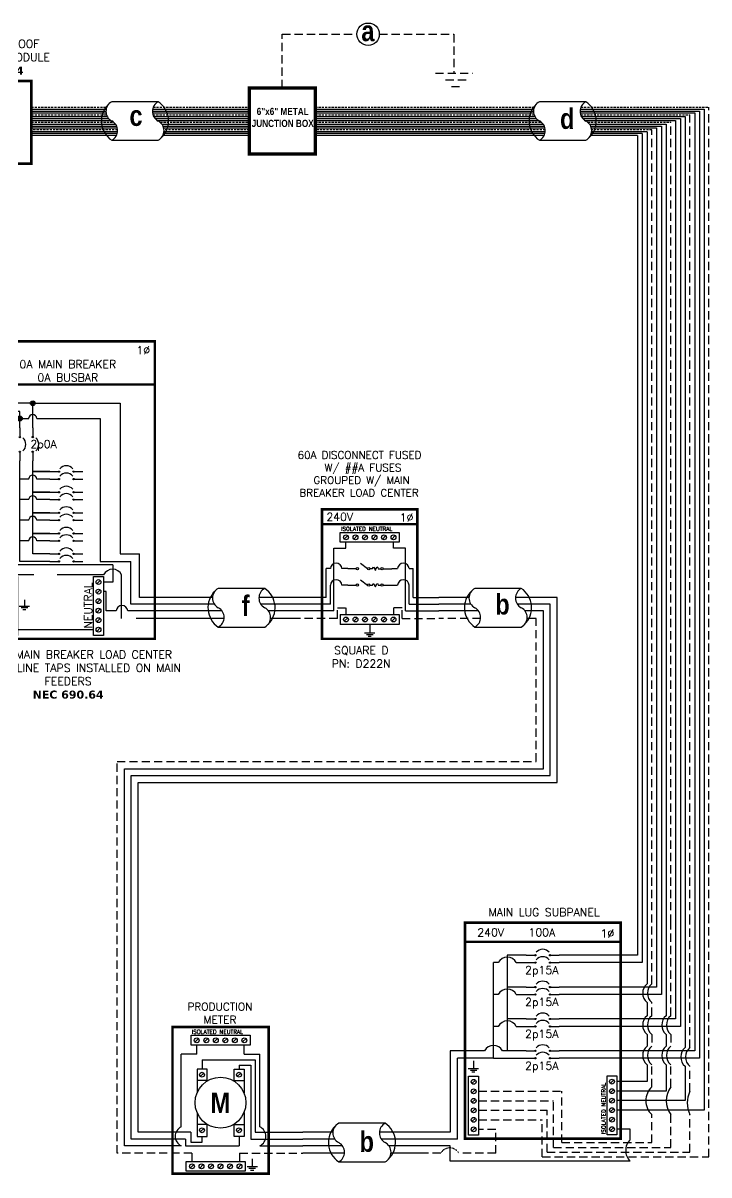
# Model space of a CAD drawing. Header units: feet. Extents: x 13742 to 14339, y 16036 to 16620.
# Drawn here: x 14025 to 14339, y 16094 to 16620 of the extents above; entities that cross this region are included whole.
import ezdxf

# ---------------------------------------------------------------- set-up
doc = ezdxf.new("R2010")
doc.units = ezdxf.units.FT
doc.header["$MEASUREMENT"] = 0
doc.linetypes.add('HIDDEN', pattern=[0.375, 0.25, -0.125])
for name, color, linetype in [('ONE LINE BLOCKS', 7, 'Continuous'), ('TABLES', 7, 'Continuous'), ('TEXT', 7, 'Continuous'), ('Z - TITLEBLOCK TXT', 7, 'Continuous')]:
    doc.layers.add(name, color=color, linetype=linetype)
doc.styles.add('ONE LINE TXT', font='techb___.ttf')
doc.styles.get("Standard").update_dxf_attribs({"font": 'simplex.shx'})

# ---------------------------------------------------------------- blocks, each defined once
blk = doc.blocks.new('M_LINE TAPS')
at = {"layer": 'ONE LINE BLOCKS', "linetype": 'Continuous'}
h = blk.add_hatch(color=254, dxfattribs=at)
h.dxf.hatch_style = 1
edge = h.paths.add_edge_path()
edge.add_arc((-12.115, 17.423), 0.197, 0, 360)
h = blk.add_hatch(color=254, dxfattribs=at)
h.dxf.hatch_style = 1
edge = h.paths.add_edge_path()
edge.add_arc((-13.164, 16.191), 0.197, 0, 360)
h = blk.add_hatch(color=1, dxfattribs=at)
h.dxf.hatch_style = 1
edge = h.paths.add_edge_path()
edge.add_arc((-13.164, 14.685), 0.0515, 0, 360)
h = blk.add_hatch(color=1, dxfattribs=at)
h.dxf.hatch_style = 1
edge = h.paths.add_edge_path()
edge.add_arc((-12.115, 14.685), 0.0515, 0, 360)
h = blk.add_hatch(color=1, dxfattribs=at)
h.dxf.hatch_style = 1
edge = h.paths.add_edge_path()
edge.add_arc((-13.164, 13.502), 0.0515, 0, 360)
h = blk.add_hatch(color=1, dxfattribs=at)
h.dxf.hatch_style = 1
edge = h.paths.add_edge_path()
edge.add_arc((-12.115, 13.502), 0.0515, 0, 360)
h = blk.add_hatch(color=1, dxfattribs=at)
h.dxf.hatch_style = 1
edge = h.paths.add_edge_path()
edge.add_arc((-9.991, 11.887), 0.0515, 0, 360)
h = blk.add_hatch(color=1, dxfattribs=at)
h.dxf.hatch_style = 1
edge = h.paths.add_edge_path()
edge.add_arc((-9.991, 11.288), 0.0515, 0, 360)
h = blk.add_hatch(color=1, dxfattribs=at)
h.dxf.hatch_style = 1
edge = h.paths.add_edge_path()
edge.add_arc((-8.808, 11.887), 0.0515, 0, 360)
h = blk.add_hatch(color=1, dxfattribs=at)
h.dxf.hatch_style = 1
edge = h.paths.add_edge_path()
edge.add_arc((-8.808, 11.288), 0.0515, 0, 360)
h = blk.add_hatch(color=1, dxfattribs=at)
h.dxf.hatch_style = 1
edge = h.paths.add_edge_path()
edge.add_arc((-9.991, 10.221), 0.0515, 0, 360)
h = blk.add_hatch(color=1, dxfattribs=at)
h.dxf.hatch_style = 1
edge = h.paths.add_edge_path()
edge.add_arc((-8.808, 10.221), 0.0515, 0, 360)
h = blk.add_hatch(color=1, dxfattribs=at)
h.dxf.hatch_style = 1
edge = h.paths.add_edge_path()
edge.add_arc((-9.991, 9.622), 0.0515, 0, 360)
h = blk.add_hatch(color=1, dxfattribs=at)
h.dxf.hatch_style = 1
edge = h.paths.add_edge_path()
edge.add_arc((-8.808, 9.622), 0.0515, 0, 360)
h = blk.add_hatch(color=1, dxfattribs=at)
h.dxf.hatch_style = 1
edge = h.paths.add_edge_path()
edge.add_arc((-9.991, 8.555), 0.0515, 0, 360)
h = blk.add_hatch(color=1, dxfattribs=at)
h.dxf.hatch_style = 1
edge = h.paths.add_edge_path()
edge.add_arc((-8.808, 8.555), 0.0515, 0, 360)
h = blk.add_hatch(color=1, dxfattribs=at)
h.dxf.hatch_style = 1
edge = h.paths.add_edge_path()
edge.add_arc((-9.991, 7.957), 0.0515, 0, 360)
h = blk.add_hatch(color=1, dxfattribs=at)
h.dxf.hatch_style = 1
edge = h.paths.add_edge_path()
edge.add_arc((-8.808, 7.957), 0.0515, 0, 360)
h = blk.add_hatch(color=1, dxfattribs=at)
h.dxf.hatch_style = 1
edge = h.paths.add_edge_path()
edge.add_arc((-9.991, 6.889), 0.0515, 0, 360)
h = blk.add_hatch(color=1, dxfattribs=at)
h.dxf.hatch_style = 1
edge = h.paths.add_edge_path()
edge.add_arc((-8.808, 6.889), 0.0515, 0, 360)
h = blk.add_hatch(color=1, dxfattribs=at)
h.dxf.hatch_style = 1
edge = h.paths.add_edge_path()
edge.add_arc((-9.991, 6.291), 0.0515, 0, 360)
h = blk.add_hatch(color=1, dxfattribs=at)
h.dxf.hatch_style = 1
edge = h.paths.add_edge_path()
edge.add_arc((-8.808, 6.291), 0.0515, 0, 360)
h = blk.add_hatch(color=1, dxfattribs=at)
h.dxf.hatch_style = 1
edge = h.paths.add_edge_path()
edge.add_arc((-9.991, 5.224), 0.0515, 0, 360)
h = blk.add_hatch(color=1, dxfattribs=at)
h.dxf.hatch_style = 1
edge = h.paths.add_edge_path()
edge.add_arc((-9.991, 4.625), 0.0515, 0, 360)
h = blk.add_hatch(color=1, dxfattribs=at)
h.dxf.hatch_style = 1
edge = h.paths.add_edge_path()
edge.add_arc((-8.808, 5.224), 0.0515, 0, 360)
h = blk.add_hatch(color=1, dxfattribs=at)
h.dxf.hatch_style = 1
edge = h.paths.add_edge_path()
edge.add_arc((-8.808, 4.625), 0.0515, 0, 360)
at = {"color": 155, "true_color": 0x647190}
blk.add_line((-16.567, 22.428), (-2.231, 22.428), dxfattribs=at)
at = {"color": 7, "linetype": 'Continuous'}
for p, q in [((-3.464, 1.711), (-3.464, 5.224)), ((0, 1.711), (-3.464, 1.711))]:
    blk.add_line(p, q, dxfattribs=at)
at = {"color": 10, "linetype": 'Continuous'}
for p, q in [((-4.177, 1.149), (-4.177, 4.625)), ((-3.462, 4.625), (-3.462, 4.625)), ((0, 1.149), (-4.177, 1.149))]:
    blk.add_line(p, q, dxfattribs=at)
at = {"color": 253, "linetype": 'Continuous'}
for p, q in [((-6.184, 2.177), (-6.39, 2.177)), ((-6.184, 0.611), (-6.184, 2.177)), ((-5.36, 0.611), (-6.184, 0.611)), ((0, 0.611), (-4.425, 0.611))]:
    blk.add_line(p, q, dxfattribs=at)
at = {"color": 7, "linetype": 'Continuous'}
blk.add_circle((-21.169, -2.704), 0.906, dxfattribs=at)
at = {"color": 253, "linetype": 'Continuous'}
blk.add_arc((-4.892, 0.584), 0.468, 3.28193, 176.71807, dxfattribs=at)
at = {"layer": 'ONE LINE BLOCKS', "lineweight": 50}
blk.add_line((-16.567, 18.948), (-2.231, 18.948), dxfattribs=at)
at = {"layer": 'ONE LINE BLOCKS', "lineweight": 50, "const_width": 0.21}
for points in [[(-20.599, 23.898), (-20.599, 26.892), (-17.258, 26.892), (-17.258, 23.898)], [(-16.567, -1.647), (-16.567, 22.428), (-2.231, 22.428), (-2.231, -1.647)]]:
    blk.add_lwpolyline(points, close=True, dxfattribs=at)
at = {"layer": 'TEXT', "color": 92, "linetype": 'HIDDEN', "ltscale": 15}
for p, q in [((-6.39, 3.547), (-15.333, 3.547)), ((-15.333, 3.547), (-15.333, 2.935)), ((-15.333, 2.935), (-14.165, 2.935)), ((-4.917, 0), (-4.917, 3.547)), ((0, 0), (-4.917, 0)), ((-14.165, -0.148), (-21.169, -0.148)), ((-21.169, -0.148), (-21.169, -1.798)), ((-21.169, -3.61), (-21.169, -5.799))]:
    blk.add_line(p, q, dxfattribs=at)
at = {"layer": 'TEXT', "color": 92, "linetype": 'Continuous', "ltscale": 15}
blk.add_line((-7.195, -0.918), (-13.361, -0.918), dxfattribs=at)
at = {"layer": 'TEXT', "color": 92, "linetype": 'Continuous', "flags": 128}
for points in [[(-13.205, 1.009), (-12.375, 1.009)], [(-12.79, 1.513), (-12.79, 1.009)], [(-12.519, 0.855), (-13.061, 0.855)], [(-12.663, 0.701), (-12.917, 0.701)]]:
    blk.add_lwpolyline(points, dxfattribs=at)
at = {"layer": 'TEXT', "color": 92, "linetype": 'Continuous', "ltscale": 4, "flags": 128}
for points in [[(-22.671, -5.799), (-19.666, -5.799)], [(-20.187, -6.356), (-22.151, -6.356)], [(-20.708, -6.913), (-21.63, -6.913)]]:
    blk.add_lwpolyline(points, dxfattribs=at)
at = {"layer": 'TEXT', "linetype": 'Continuous'}
blk.add_circle((-18.928, 25.395), 1.267, dxfattribs=at)
at = {"layer": 'TEXT', "color": 92, "linetype": 'Continuous', "ltscale": 0.3}
blk.add_arc((-5.647, 3.164), 0.824, 27.66392, 152.33608, dxfattribs=at)
at = {"layer": 'Z - TITLEBLOCK TXT', "color": 253, "linetype": 'Continuous'}
for p, q in [((-20.077, 15.98), (-20.077, 23.898)), ((-14.134, 15.98), (-20.077, 15.98)), ((-14.134, 4.344), (-14.134, 15.98)), ((-5.63, 4.344), (-14.134, 4.344)), ((-5.63, 4.344), (-5.63, 2.948)), ((-5.63, 2.948), (-6.39, 2.948))]:
    blk.add_line(p, q, dxfattribs=at)
at = {"layer": 'Z - TITLEBLOCK TXT', "color": 10, "linetype": 'Continuous'}
for p, q in [((-18.928, 16.744), (-18.928, 23.898)), ((-13.164, 16.744), (-18.928, 16.744)), ((-13.164, 15.429), (-13.164, 16.744)), ((-12.967, 16.191), (-12.446, 16.191)), ((-11.783, 16.191), (-6.656, 16.191)), ((-6.656, 16.191), (-6.656, 4.625)), ((-13.164, 4.625), (-13.164, 12.759)), ((-12.446, 11.288), (-13.164, 11.288)), ((-10.734, 11.288), (-11.783, 11.288)), ((-12.446, 9.622), (-13.164, 9.622)), ((-10.734, 9.622), (-11.783, 9.622)), ((-12.446, 7.957), (-13.164, 7.957)), ((-10.734, 7.957), (-11.783, 7.957)), ((-12.446, 6.291), (-13.164, 6.291)), ((-10.734, 6.291), (-11.783, 6.291)), ((-10.734, 4.625), (-13.164, 4.625)), ((-6.656, 4.625), (-4.177, 4.625))]:
    blk.add_line(p, q, dxfattribs=at)
at = {"layer": 'Z - TITLEBLOCK TXT', "color": 7, "linetype": 'Continuous'}
for p, q in [((-17.778, 17.423), (-17.778, 23.898)), ((-12.115, 17.423), (-17.778, 17.423)), ((-12.115, 15.429), (-12.115, 17.423)), ((-11.918, 17.423), (-5.044, 17.423)), ((-5.044, 17.423), (-5.044, 5.224)), ((-12.115, 10.221), (-12.115, 12.759)), ((-12.115, 11.887), (-10.734, 11.887)), ((-10.734, 11.887), (-12.115, 11.887)), ((-12.115, 8.555), (-12.115, 10.221)), ((-12.115, 10.221), (-10.734, 10.221)), ((-10.734, 10.221), (-12.115, 10.221)), ((-12.115, 6.889), (-12.115, 8.555)), ((-12.115, 8.555), (-10.734, 8.555)), ((-10.734, 8.555), (-12.115, 8.555)), ((-12.115, 5.224), (-12.115, 6.889)), ((-12.115, 6.889), (-10.734, 6.889)), ((-10.734, 6.889), (-12.115, 6.889)), ((-10.734, 5.224), (-12.115, 5.224)), ((-5.044, 5.224), (-3.464, 5.224))]:
    blk.add_line(p, q, dxfattribs=at)
at = {"layer": 'Z - TITLEBLOCK TXT', "color": 1, "linetype": 'Continuous'}
for p, q in [((-14.165, -1.378), (-14.165, 3.395)), ((-14.165, 3.395), (-13.361, 3.395)), ((-13.361, 3.395), (-13.361, -1.378)), ((-7.195, -1.366), (-7.195, 3.408)), ((-7.195, 3.408), (-6.39, 3.408)), ((-6.39, 3.408), (-6.39, -1.366)), ((-13.361, -1.378), (-14.165, -1.378)), ((-6.39, -1.366), (-7.195, -1.366))]:
    blk.add_line(p, q, dxfattribs=at)
at = {"layer": 'Z - TITLEBLOCK TXT', "color": 4, "linetype": 'Continuous'}
for p, q in [((-13.624, 3.075), (-13.902, 2.796)), ((-6.653, 3.087), (-6.932, 2.809)), ((-13.624, 2.304), (-13.902, 2.025)), ((-6.653, 2.317), (-6.932, 2.038)), ((-13.624, 1.533), (-13.902, 1.255)), ((-6.653, 1.546), (-6.932, 1.267)), ((-13.624, 0.762), (-13.902, 0.484)), ((-6.653, 0.775), (-6.932, 0.497)), ((-6.653, 0.004), (-6.932, -0.274)), ((-13.624, -0.008), (-13.902, -0.287)), ((-13.624, -0.779), (-13.902, -1.058)), ((-6.653, -0.766), (-6.932, -1.045))]:
    blk.add_line(p, q, dxfattribs=at)
at = {"layer": 'Z - TITLEBLOCK TXT', "color": 1, "linetype": 'Continuous', "flags": 128}
for points in [[(-13.164, 15.429), (-13.164, 14.685)], [(-13.164, 15.429), (-13.164, 14.685)], [(-12.115, 15.429), (-12.115, 14.685)], [(-12.115, 15.429), (-12.115, 14.685)], [(-13.164, 13.502), (-13.164, 12.759)], [(-12.115, 13.502), (-12.115, 12.759)], [(-10.734, 11.887), (-9.991, 11.887)], [(-10.734, 11.887), (-9.991, 11.887)], [(-10.734, 11.288), (-9.991, 11.288)], [(-10.734, 11.288), (-9.991, 11.288)], [(-8.808, 11.887), (-8.064, 11.887)], [(-8.808, 11.288), (-8.064, 11.288)], [(-10.734, 10.221), (-9.991, 10.221)], [(-10.734, 10.221), (-9.991, 10.221)], [(-10.734, 9.622), (-9.991, 9.622)], [(-10.734, 9.622), (-9.991, 9.622)], [(-8.808, 10.221), (-8.064, 10.221)], [(-8.808, 9.622), (-8.064, 9.622)], [(-10.734, 8.555), (-9.991, 8.555)], [(-10.734, 8.555), (-9.991, 8.555)], [(-8.808, 8.555), (-8.064, 8.555)], [(-10.734, 7.957), (-9.991, 7.957)], [(-10.734, 7.957), (-9.991, 7.957)], [(-8.808, 7.957), (-8.064, 7.957)], [(-10.734, 6.889), (-9.991, 6.889)], [(-10.734, 6.889), (-9.991, 6.889)], [(-8.808, 6.889), (-8.064, 6.889)], [(-10.734, 6.291), (-9.991, 6.291)], [(-10.734, 6.291), (-9.991, 6.291)], [(-8.808, 6.291), (-8.064, 6.291)], [(-10.734, 5.224), (-9.991, 5.224)], [(-10.734, 5.224), (-9.991, 5.224)], [(-8.808, 5.224), (-8.064, 5.224)], [(-10.734, 4.625), (-9.991, 4.625)], [(-10.734, 4.625), (-9.991, 4.625)], [(-8.808, 4.625), (-8.064, 4.625)]]:
    blk.add_lwpolyline(points, dxfattribs=at)
at = {"layer": 'Z - TITLEBLOCK TXT', "color": 7, "linetype": 'Continuous'}
for centre in [(-12.115, 17.423), (-12.115, 17.423), (-13.164, 16.191)]:
    blk.add_circle(centre, 0.197, dxfattribs=at)
at = {"layer": 'Z - TITLEBLOCK TXT', "color": 1, "linetype": 'Continuous'}
for centre in [(-13.164, 14.685), (-12.115, 14.685), (-13.164, 13.502), (-12.115, 13.502), (-9.991, 11.887), (-9.991, 11.288), (-8.808, 11.887), (-8.808, 11.288), (-9.991, 10.221), (-8.808, 10.221), (-9.991, 9.622), (-8.808, 9.622), (-9.991, 8.555), (-8.808, 8.555), (-9.991, 7.957), (-8.808, 7.957), (-9.991, 6.889), (-8.808, 6.889), (-9.991, 6.291), (-8.808, 6.291), (-9.991, 5.224), (-9.991, 4.625), (-8.808, 5.224), (-8.808, 4.625)]:
    blk.add_circle(centre, 0.0515, dxfattribs=at)
at = {"layer": 'Z - TITLEBLOCK TXT', "color": 4, "linetype": 'Continuous'}
for centre in [(-13.763, 2.935), (-6.792, 2.948), (-13.763, 2.165), (-6.792, 2.177), (-13.763, 1.394), (-6.792, 1.407), (-13.763, 0.623), (-13.763, -0.148), (-6.792, 0.636), (-6.792, -0.135), (-13.763, -0.918), (-6.792, -0.906)]:
    blk.add_circle(centre, 0.197, dxfattribs=at)
at = {"layer": 'Z - TITLEBLOCK TXT', "color": 10, "linetype": 'Continuous'}
for centre in [(-12.115, 16.172), (-12.115, 11.269), (-12.115, 9.603), (-12.115, 7.938), (-12.115, 6.272)]:
    blk.add_arc(centre, 0.332, 3.2937, 176.7063, dxfattribs=at)
at = {"layer": 'Z - TITLEBLOCK TXT', "color": 1, "linetype": 'Continuous'}
for centre, start, end in [((-13.375, 14.094), 310.3392, 49.6608), ((-12.326, 14.094), 310.3392, 49.6608), ((-9.399, 11.675), 40.3392, 139.6608), ((-9.399, 11.077), 40.3392, 139.6608), ((-9.399, 10.01), 40.3392, 139.6608), ((-9.399, 9.411), 40.3392, 139.6608), ((-9.399, 8.344), 40.3392, 139.6608), ((-9.399, 7.745), 40.3392, 139.6608), ((-9.399, 6.678), 40.3392, 139.6608), ((-9.399, 6.079), 40.3392, 139.6608), ((-9.399, 5.012), 40.3392, 139.6608), ((-9.399, 4.413), 40.3392, 139.6608)]:
    blk.add_arc(centre, 0.697, start, end, dxfattribs=at)
at = {"layer": 'TABLES', "color": 1, "linetype": 'Continuous'}
blk.add_text('NEUTRAL', height=0.648, rotation=90, dxfattribs=at).set_placement((-7.311, -0.826))
at = {"layer": 'TEXT', "color": 1, "attachment_point": 5}
for s, width, gutter_width, heights, insert, char_height in [('EXISTING\\P120/240V UTILITY METER', 0.05231, 7.17, [0], (-23.305, 25.455), 0.62775), ('240V', 0.14806, 0.75, [0], (-15.056, 21.71), 0.648), ('1∅', 0.14806, 0.75, [0], (-3.173, 21.71), 0.648), ('0A MAIN BREAKER\\P0A BUSBAR', 11.19903, 0.75, [0], (-9.274, 20.045), 0.648), ('2p0A', 0.14806, 0.75, [0], (-11.242, 14.016), 0.648), ('EXISTING MAIN BREAKER LOAD CENTER INSULATED LINE TAPS INSTALLED ON MAIN FEEDERS\\P{\\fVerdana|b1|i0|c0|p34;NEC 690.64}', 18.4888, 7.17, [5.996], (-9.253, -4.546), 0.648)]:
    blk.add_mtext_dynamic_manual_height_columns(s, width=width, gutter_width=gutter_width, heights=heights, dxfattribs=dict(at, insert=insert, char_height=char_height))
at = {"layer": 'Z - TITLEBLOCK TXT', "color": 253, "linetype": 'Continuous', "style": 'ONE LINE TXT'}
blk.add_text('M', height=1.662, dxfattribs=at).set_placement((-19.736, 24.559))
at = {"layer": 'Z - TITLEBLOCK TXT', "color": 1, "linetype": 'Continuous', "insert": (-21.734, -1.631), "char_height": 1.66239, "attachment_point": 1, "style": 'ONE LINE TXT'}
blk.add_mtext_dynamic_manual_height_columns('{\\W1;\\C256;a}', width=0.13853, gutter_width=2.132, heights=[0], dxfattribs=at)
blk = doc.blocks.new('*U12')
at = {"color": 155, "true_color": 0x647190}
blk.add_blockref('M_LINE TAPS', (0, 0), dxfattribs=at)
blk = doc.blocks.new('M_MAIN DISCONNECT')
at = {"color": 253, "linetype": 'Continuous'}
for p, q in [((10.94, -17.67), (10.94, -15.06)), ((32.69, -17.67), (32.69, -15.06)), ((5.45, -46.43), (5.45, -17.67)), ((5.45, -17.67), (10.94, -17.67)), ((38.18, -17.67), (32.69, -17.67)), ((38.18, -46.43), (38.18, -17.67)), ((5.45, -46.43), (-9.78, -46.43)), ((38.18, -46.43), (53.41, -46.43))]:
    blk.add_line(p, q, dxfattribs=at)
at = {"color": 7, "linetype": 'Continuous'}
for p, q in [((1.95, -40.22), (1.95, -27.1)), ((3.81, -27.1), (1.95, -27.1)), ((11.72, -27.1), (9.09, -27.1)), ((31.91, -27.1), (34.54, -27.1)), ((39.82, -27.1), (41.69, -27.1)), ((41.69, -40.22), (41.69, -27.1)), ((1.95, -40.22), (-9.78, -40.22)), ((41.69, -40.22), (53.41, -40.22))]:
    blk.add_line(p, q, dxfattribs=at)
at = {"color": 1, "linetype": 'Continuous'}
for p, q in [((21.88, -27.1), (23.12, -27.1)), ((25.67, -27.11), (26.91, -27.11)), ((21.88, -34.64), (23.12, -34.64)), ((25.67, -34.64), (26.91, -34.64))]:
    blk.add_line(p, q, dxfattribs=at)
at = {"color": 10, "linetype": 'Continuous'}
for p, q in [((3.81, -43.39), (3.81, -34.64)), ((11.72, -34.64), (9.09, -34.64)), ((31.91, -34.64), (34.54, -34.64)), ((39.82, -43.39), (39.82, -34.64)), ((3.81, -43.39), (-9.78, -43.39)), ((39.82, -43.39), (53.41, -43.39))]:
    blk.add_line(p, q, dxfattribs=at)
at = {"color": 7, "linetype": 'Continuous'}
for centre in [(6.45, -27.26), (37.18, -27.26)]:
    blk.add_arc(centre, 2.64, 3.2819, 176.7181, dxfattribs=at)
at = {"color": 10, "linetype": 'Continuous'}
for centre in [(6.45, -34.79), (37.18, -34.79)]:
    blk.add_arc(centre, 2.64, 3.2819, 176.7181, dxfattribs=at)
at = {"color": 1, "linetype": 'Continuous'}
for points in [[(23.12, -27.1), (23.5, -26.34), (24.4, -27.87), (25.22, -26.34), (25.67, -27.11)], [(23.12, -34.64), (23.5, -33.88), (24.4, -35.4), (25.22, -33.88), (25.67, -34.64)]]:
    blk.add_spline(points, degree=3, dxfattribs=at)
at = {"layer": 'ONE LINE BLOCKS', "lineweight": 50}
blk.add_line((0, -6.77), (43.61, -6.77), dxfattribs=at)
at = {"layer": 'ONE LINE BLOCKS', "lineweight": 50, "const_width": 1.19}
blk.add_lwpolyline([(0, -59.17), (0, 0), (43.61, 0), (43.61, -59.17)], close=True, dxfattribs=at)
at = {"layer": 'TEXT', "color": 92, "linetype": 'HIDDEN', "ltscale": 15}
for p, q in [((7.03, -49.88), (7.03, -44.94)), ((7.03, -44.94), (10.94, -44.94)), ((10.94, -44.94), (10.94, -48.08)), ((36.6, -44.94), (32.69, -44.94)), ((32.69, -44.94), (32.69, -48.08)), ((36.6, -49.88), (36.6, -44.94)), ((7.03, -49.88), (-9.78, -49.88)), ((36.6, -49.88), (53.41, -49.88))]:
    blk.add_line(p, q, dxfattribs=at)
at = {"layer": 'TEXT', "color": 92, "linetype": 'Continuous', "flags": 128}
for points in [[(19.48, -56.44), (24.16, -56.44)], [(23.35, -57.31), (20.29, -57.31)], [(21.82, -52.94), (21.82, -56.44)], [(22.53, -58.18), (21.1, -58.18)]]:
    blk.add_lwpolyline(points, dxfattribs=at)
at = {"layer": 'Z - TITLEBLOCK TXT', "color": 1, "linetype": 'Continuous'}
for p, q in [((8.34, -15.06), (8.34, -10.52)), ((8.34, -10.52), (35.29, -10.52)), ((35.29, -10.52), (35.29, -15.06)), ((35.29, -15.06), (8.34, -15.06)), ((17.54, -24.65), (20.8, -27.1)), ((11.72, -27.1), (15.64, -27.1)), ((27.99, -27.11), (31.91, -27.11)), ((11.72, -34.64), (15.64, -34.64)), ((17.54, -32.19), (20.8, -34.63)), ((27.99, -34.64), (31.91, -34.64)), ((8.34, -48.08), (35.29, -48.08)), ((8.34, -48.08), (8.34, -52.62)), ((35.29, -52.62), (8.34, -52.62)), ((35.29, -48.08), (35.29, -52.62))]:
    blk.add_line(p, q, dxfattribs=at)
at = {"layer": 'Z - TITLEBLOCK TXT', "color": 4, "linetype": 'Continuous'}
for p, q in [((11.73, -12), (10.15, -13.58)), ((16.08, -12), (14.5, -13.58)), ((20.43, -12), (18.86, -13.58)), ((24.78, -12), (23.21, -13.58)), ((29.13, -12), (27.56, -13.58)), ((33.48, -12), (31.91, -13.58)), ((11.73, -49.56), (10.15, -51.13)), ((16.08, -49.56), (14.5, -51.13)), ((20.43, -49.56), (18.86, -51.13)), ((24.78, -49.56), (23.21, -51.13)), ((29.13, -49.56), (27.56, -51.13)), ((33.48, -49.56), (31.91, -51.13))]:
    blk.add_line(p, q, dxfattribs=at)
for centre in [(10.94, -12.79), (15.29, -12.79), (19.64, -12.79), (23.99, -12.79), (28.34, -12.79), (32.69, -12.79), (10.94, -50.35), (15.29, -50.35), (19.64, -50.35), (23.99, -50.35), (28.34, -50.35), (32.69, -50.35)]:
    blk.add_circle(centre, 1.11, dxfattribs=at)
at = {"layer": 'Z - TITLEBLOCK TXT', "color": 1, "linetype": 'Continuous'}
for centre in [(16.18, -27.1), (21.34, -27.1), (27.45, -27.11), (16.18, -34.64), (21.34, -34.64), (27.45, -34.64)]:
    blk.add_circle(centre, 0.541, dxfattribs=at)
at = {"layer": 'TABLES', "color": 4, "linetype": 'Continuous'}
blk.add_text('ISOLATED NEUTRAL', height=1.8743, dxfattribs=at).set_placement((8.7, -9.86))
at = {"layer": 'TEXT', "color": 1}
for s, width, gutter_width, heights, insert, char_height, attachment_point in [('\\A1;\\pi4.1167;60A DISCONNECT FUSED \\P\\pi16.454;W/ ##A FUSES\\P\\pi11.355;GROUPED W/ MAIN \\P\\pi4.9392;BREAKER LOAD CENTER', 71.8931, 92.23, [24.13], (-15.26, 26.55), 3.4544, 1), ('240V', 0.1481, 0.75, [0], (8.07, -3.44), 3.658, 5), ('1∅', 0.1481, 0.75, [0], (38.63, -3.74), 3.658, 5), ('\\A1;\\pi3.6942,t21.982;SQUARE D\\P\\pi2.5621,t20.85;PN: D222N', 35.0816, 28.88, [13.54], (1.84, -62.59), 3.6576, 1)]:
    blk.add_mtext_dynamic_manual_height_columns(s, width=width, gutter_width=gutter_width, heights=heights, dxfattribs=dict(at, insert=insert, char_height=char_height, attachment_point=attachment_point))
blk = doc.blocks.new('*U13')
blk.add_blockref('M_MAIN DISCONNECT', (0, 0))
blk = doc.blocks.new('*U6')
at = {"color": 7, "linetype": 'Continuous'}
for p, q in [((6.669, 2.433), (2.905, 2.433)), ((2.435, 1.711), (0, 1.711)), ((9.575, 1.711), (6.199, 1.711)), ((2.905, -0.69), (6.669, -0.69))]:
    blk.add_line(p, q, dxfattribs=at)
at = {"color": 10, "linetype": 'Continuous'}
for p, q in [((2.591, 1.149), (0, 1.149)), ((9.575, 1.149), (6.355, 1.149))]:
    blk.add_line(p, q, dxfattribs=at)
at = {"color": 253, "linetype": 'Continuous'}
for p, q in [((3.208, 0.611), (0, 0.611)), ((9.575, 0.611), (6.972, 0.611))]:
    blk.add_line(p, q, dxfattribs=at)
at = {"color": 7, "linetype": 'Continuous'}
for centre, start, end in [((3.942, 0.872), 133.97324, 236.42648), ((5.633, 0.872), 313.97324, 56.42648)]:
    blk.add_arc(centre, 1.874, start, end, dxfattribs=at)
at = {"layer": 'TEXT', "color": 92, "linetype": 'HIDDEN', "ltscale": 15}
for p, q in [((3.373, 0), (0, 0)), ((9.575, 0), (7.137, 0))]:
    blk.add_line(p, q, dxfattribs=at)
at = {"layer": 'Z - TITLEBLOCK TXT', "linetype": 'Continuous'}
for centre, start, end in [((3.315, 1.653), 117.66392, 242.33608), ((7.078, 1.653), 117.66392, 242.33608), ((2.496, 0.091), 297.66392, 62.33608), ((6.26, 0.091), 297.66392, 62.33608)]:
    blk.add_arc(centre, 0.882, start, end, dxfattribs=at)
blk = doc.blocks.new('*U14')
at = {"layer": 'ONE LINE BLOCKS', "linetype": 'Continuous'}
h = blk.add_hatch(color=1, dxfattribs=at)
h.dxf.hatch_style = 1
edge = h.paths.add_edge_path()
edge.add_arc((32.25, -14.9), 0.291, 0, 360)
h = blk.add_hatch(color=1, dxfattribs=at)
h.dxf.hatch_style = 1
edge = h.paths.add_edge_path()
edge.add_arc((38.92, -14.9), 0.291, 0, 360)
h = blk.add_hatch(color=1, dxfattribs=at)
h.dxf.hatch_style = 1
edge = h.paths.add_edge_path()
edge.add_arc((32.25, -18.28), 0.291, 0, 360)
h = blk.add_hatch(color=1, dxfattribs=at)
h.dxf.hatch_style = 1
edge = h.paths.add_edge_path()
edge.add_arc((38.92, -18.28), 0.291, 0, 360)
h = blk.add_hatch(color=1, dxfattribs=at)
h.dxf.hatch_style = 1
edge = h.paths.add_edge_path()
edge.add_arc((32.25, -29.46), 0.291, 0, 360)
h = blk.add_hatch(color=1, dxfattribs=at)
h.dxf.hatch_style = 1
edge = h.paths.add_edge_path()
edge.add_arc((38.92, -29.46), 0.291, 0, 360)
h = blk.add_hatch(color=1, dxfattribs=at)
h.dxf.hatch_style = 1
edge = h.paths.add_edge_path()
edge.add_arc((32.25, -32.84), 0.291, 0, 360)
h = blk.add_hatch(color=1, dxfattribs=at)
h.dxf.hatch_style = 1
edge = h.paths.add_edge_path()
edge.add_arc((38.92, -32.84), 0.291, 0, 360)
h = blk.add_hatch(color=1, dxfattribs=at)
h.dxf.hatch_style = 1
edge = h.paths.add_edge_path()
edge.add_arc((32.25, -44.02), 0.291, 0, 360)
h = blk.add_hatch(color=1, dxfattribs=at)
h.dxf.hatch_style = 1
edge = h.paths.add_edge_path()
edge.add_arc((32.25, -47.4), 0.291, 0, 360)
h = blk.add_hatch(color=1, dxfattribs=at)
h.dxf.hatch_style = 1
edge = h.paths.add_edge_path()
edge.add_arc((38.92, -44.02), 0.291, 0, 360)
h = blk.add_hatch(color=1, dxfattribs=at)
h.dxf.hatch_style = 1
edge = h.paths.add_edge_path()
edge.add_arc((38.92, -47.4), 0.291, 0, 360)
h = blk.add_hatch(color=1, dxfattribs=at)
h.dxf.hatch_style = 1
edge = h.paths.add_edge_path()
edge.add_arc((32.25, -58.58), 0.291, 0, 360)
h = blk.add_hatch(color=1, dxfattribs=at)
h.dxf.hatch_style = 1
edge = h.paths.add_edge_path()
edge.add_arc((32.25, -61.96), 0.291, 0, 360)
h = blk.add_hatch(color=1, dxfattribs=at)
h.dxf.hatch_style = 1
edge = h.paths.add_edge_path()
edge.add_arc((38.92, -58.58), 0.291, 0, 360)
h = blk.add_hatch(color=1, dxfattribs=at)
h.dxf.hatch_style = 1
edge = h.paths.add_edge_path()
edge.add_arc((38.92, -61.96), 0.291, 0, 360)
at = {"color": 7, "linetype": 'Continuous'}
for p, q in [((78.93, 0), (78.93, -14.9)), ((87.63, 0), (87.63, -29.46)), ((96.33, 0), (96.33, -44.02)), ((105.03, 0), (105.03, -58.58)), ((28.05, -14.9), (19.39, -14.9)), ((19.39, -14.9), (19.39, -29.46)), ((78.93, -14.9), (43.12, -14.9)), ((28.05, -29.46), (19.39, -29.46)), ((19.39, -29.46), (19.39, -44.02)), ((87.63, -29.46), (43.12, -29.46)), ((28.05, -44.02), (19.39, -44.02)), ((19.39, -44.02), (19.39, -58.58)), ((96.33, -44.02), (43.12, -44.02)), ((8.98, -58.58), (-6.7, -58.58)), ((-6.7, -58.58), (-6.7, -95.75)), ((28.05, -58.58), (17.22, -58.58)), ((105.03, -58.58), (43.12, -58.58)), ((-6.7, -95.75), (-20.02, -95.75))]:
    blk.add_line(p, q, dxfattribs=at)
at = {"color": 10, "linetype": 'Continuous'}
for p, q in [((81.1, 0), (81.1, -18.28)), ((89.8, 0), (89.8, -32.84)), ((98.5, 0), (98.5, -47.4)), ((107.2, 0), (107.2, -61.96)), ((13.1, -32.84), (13.1, -18.28)), ((15.27, -18.28), (13.1, -18.28)), ((23.51, -18.28), (28.05, -18.28)), ((81.1, -18.28), (43.12, -18.28)), ((13.1, -47.4), (13.1, -32.84)), ((15.27, -32.84), (13.1, -32.84)), ((23.51, -32.84), (28.05, -32.84)), ((89.8, -32.84), (43.12, -32.84)), ((13.1, -61.96), (13.1, -47.4)), ((15.27, -47.4), (13.1, -47.4)), ((23.51, -47.4), (28.05, -47.4)), ((98.5, -47.4), (43.12, -47.4)), ((13.1, -61.96), (-3.41, -61.96)), ((-3.41, -98.92), (-3.41, -61.96)), ((13.1, -61.96), (28.05, -61.96)), ((107.2, -61.96), (43.12, -61.96)), ((-3.41, -98.92), (-20.02, -98.92))]:
    blk.add_line(p, q, dxfattribs=at)
at = {"color": 253, "linetype": 'Continuous'}
for p, q in [((83.28, 0), (83.28, -27.97)), ((91.98, 0), (91.98, -42.53)), ((100.68, 0), (100.68, -57.09)), ((109.38, 0), (109.38, -85.69)), ((83.28, -36.53), (83.28, -42.53)), ((83.28, -51.09), (83.28, -56.42)), ((91.98, -51.09), (91.98, -56.42)), ((83.28, -64.97), (83.28, -72.64)), ((91.98, -64.97), (91.98, -76.99)), ((100.68, -65.65), (100.68, -81.34)), ((83.28, -72.64), (69.51, -72.64)), ((91.98, -76.99), (69.51, -76.99)), ((100.68, -81.34), (69.51, -81.34)), ((109.38, -85.69), (69.51, -85.69)), ((75.52, -94.39), (69.51, -94.39)), ((75.52, -99.21), (75.52, -94.39)), ((-6.7, -101.96), (-20.02, -101.96)), ((-6.7, -108.97), (-6.7, -101.96)), ((75.52, -108.97), (-6.7, -108.97))]:
    blk.add_line(p, q, dxfattribs=at)
at = {"color": 10, "linetype": 'Continuous'}
for centre in [(19.39, -20.44), (19.39, -35), (19.39, -49.56)]:
    blk.add_arc(centre, 4.65, 27.6639, 152.3361, dxfattribs=at)
at = {"color": 253, "linetype": 'Continuous'}
for centre, radius, start, end in [((86.85, -32.25), 5.58, 129.9215, 230.0785), ((86.85, -46.81), 5.58, 129.9215, 230.0785), ((95.56, -46.81), 5.58, 129.9215, 230.0785), ((86.85, -60.7), 5.58, 129.9215, 230.0785), ((95.56, -60.7), 5.58, 129.9215, 230.0785), ((104.26, -61.37), 5.58, 129.9215, 230.0785), ((80.38, -104.09), 6.89, 134.9307, 225.0693)]:
    blk.add_arc(centre, radius, start, end, dxfattribs=at)
at = {"color": 7, "linetype": 'Continuous'}
blk.add_arc((13.1, -60.74), 4.65, 27.6639, 152.3361, dxfattribs=at)
at = {"layer": 'ONE LINE BLOCKS', "lineweight": 50}
blk.add_line((0, -8.7), (71.17, -8.7), dxfattribs=at)
at = {"layer": 'ONE LINE BLOCKS', "lineweight": 50, "const_width": 1.19}
blk.add_lwpolyline([(0, -98.74), (0, 0), (71.17, 0), (71.17, -98.74)], close=True, dxfattribs=at)
at = {"layer": 'TEXT', "color": 92, "linetype": 'HIDDEN', "ltscale": 15}
for p, q in [((85.45, -27.97), (85.45, 0)), ((94.15, -42.53), (94.15, 0)), ((102.85, -57.09), (102.85, 0)), ((111.55, -107.06), (111.55, 0)), ((85.45, -42.53), (85.45, -36.53)), ((85.45, -51.09), (85.45, -56.42)), ((94.15, -51.09), (94.15, -56.42)), ((85.45, -75.05), (85.45, -64.97)), ((94.15, -75.05), (94.15, -64.97)), ((102.85, -77.06), (102.85, -65.65)), ((6.27, -77.06), (44.26, -77.06)), ((44.26, -100.49), (44.26, -77.06)), ((6.27, -81.41), (40.48, -81.41)), ((40.48, -102.69), (40.48, -81.41)), ((6.27, -85.76), (37.56, -85.76)), ((37.56, -104.87), (37.56, -85.76)), ((85.45, -100.49), (85.45, -87.74)), ((94.15, -102.69), (94.15, -87.74)), ((102.85, -104.87), (102.85, -87.74)), ((6.27, -90.11), (35.36, -90.11)), ((14.11, -94.46), (6.27, -94.46)), ((14.11, -105.41), (14.11, -94.46)), ((35.36, -107.06), (35.36, -90.11)), ((37.56, -104.87), (102.85, -104.87)), ((40.48, -102.69), (94.15, -102.69)), ((44.26, -100.49), (85.45, -100.49)), ((-11.01, -105.41), (-20.02, -105.41)), ((14.11, -105.41), (-2.77, -105.41)), ((35.36, -107.06), (111.55, -107.06))]:
    blk.add_line(p, q, dxfattribs=at)
at = {"layer": 'TEXT', "color": 92, "linetype": 'HIDDEN', "flags": 128}
for points in [[(3.9, -63.12), (3.9, -66.62)], [(1.56, -66.62), (6.24, -66.62)], [(5.43, -67.49), (2.37, -67.49)], [(4.62, -68.36), (3.18, -68.36)]]:
    blk.add_lwpolyline(points, dxfattribs=at)
at = {"layer": 'TEXT', "color": 92, "linetype": 'Continuous', "ltscale": 4}
for centre, radius, start, end in [((88.92, -32.25), 5.51, 129.059, 230.941), ((88.92, -46.81), 5.51, 129.059, 230.941), ((97.62, -46.81), 5.51, 129.059, 230.941), ((88.92, -60.7), 5.51, 129.059, 230.941), ((97.62, -60.7), 5.51, 129.059, 230.941), ((106.32, -61.37), 5.51, 129.059, 230.941), ((91.35, -81.39), 8.66, 132.8846, 227.1154), ((102.41, -81.39), 10.41, 142.4478, 217.5522), ((113.71, -82.4), 12.1, 153.8293, 206.1707)]:
    blk.add_arc(centre, radius, start, end, dxfattribs=at)
at = {"layer": 'TEXT', "color": 92, "linetype": 'HIDDEN', "ltscale": 0.3}
blk.add_arc((-6.89, -107.57), 4.65, 27.6639, 152.3361, dxfattribs=at)
at = {"layer": 'Z - TITLEBLOCK TXT', "color": 1, "linetype": 'Continuous'}
for p, q in [((1.73, -97.06), (1.73, -70.12)), ((1.73, -70.12), (6.27, -70.12)), ((6.27, -70.12), (6.27, -97.06)), ((64.97, -96.99), (64.97, -70.04)), ((64.97, -70.04), (69.51, -70.04)), ((69.51, -70.04), (69.51, -96.99)), ((6.27, -97.06), (1.73, -97.06)), ((69.51, -96.99), (64.97, -96.99))]:
    blk.add_line(p, q, dxfattribs=at)
at = {"layer": 'Z - TITLEBLOCK TXT', "color": 4, "linetype": 'Continuous'}
for p, q in [((4.79, -71.93), (3.22, -73.5)), ((68.02, -71.85), (66.45, -73.43)), ((4.79, -76.28), (3.22, -77.85)), ((68.02, -76.2), (66.45, -77.78)), ((4.79, -80.63), (3.22, -82.2)), ((68.02, -80.55), (66.45, -82.13)), ((4.79, -84.98), (3.22, -86.55)), ((4.79, -89.33), (3.22, -90.9)), ((68.02, -84.91), (66.45, -86.48)), ((68.02, -89.26), (66.45, -90.83)), ((4.79, -93.68), (3.22, -95.25)), ((68.02, -93.61), (66.45, -95.18))]:
    blk.add_line(p, q, dxfattribs=at)
at = {"layer": 'Z - TITLEBLOCK TXT', "color": 1, "linetype": 'Continuous', "flags": 128}
for points in [[(28.05, -14.9), (32.25, -14.9)], [(28.05, -14.9), (32.25, -14.9)], [(38.92, -14.9), (43.12, -14.9)], [(28.05, -18.28), (32.25, -18.28)], [(28.05, -18.28), (32.25, -18.28)], [(38.92, -18.28), (43.12, -18.28)], [(28.05, -29.46), (32.25, -29.46)], [(28.05, -29.46), (32.25, -29.46)], [(38.92, -29.46), (43.12, -29.46)], [(28.05, -32.84), (32.25, -32.84)], [(28.05, -32.84), (32.25, -32.84)], [(38.92, -32.84), (43.12, -32.84)], [(28.05, -44.02), (32.25, -44.02)], [(28.05, -44.02), (32.25, -44.02)], [(38.92, -44.02), (43.12, -44.02)], [(28.05, -47.4), (32.25, -47.4)], [(28.05, -47.4), (32.25, -47.4)], [(38.92, -47.4), (43.12, -47.4)], [(28.05, -58.58), (32.25, -58.58)], [(28.05, -58.58), (32.25, -58.58)], [(28.05, -61.96), (32.25, -61.96)], [(28.05, -61.96), (32.25, -61.96)], [(38.92, -58.58), (43.12, -58.58)], [(38.92, -61.96), (43.12, -61.96)]]:
    blk.add_lwpolyline(points, dxfattribs=at)
at = {"layer": 'Z - TITLEBLOCK TXT', "color": 1, "linetype": 'Continuous'}
for centre in [(32.25, -14.9), (38.92, -14.9), (32.25, -18.28), (38.92, -18.28), (32.25, -29.46), (38.92, -29.46), (32.25, -32.84), (38.92, -32.84), (32.25, -44.02), (32.25, -47.4), (38.92, -44.02), (38.92, -47.4), (32.25, -58.58), (32.25, -61.96), (38.92, -58.58), (38.92, -61.96)]:
    blk.add_circle(centre, 0.291, dxfattribs=at)
at = {"layer": 'Z - TITLEBLOCK TXT', "color": 4, "linetype": 'Continuous'}
for centre in [(4, -72.71), (67.24, -72.64), (4, -77.06), (67.24, -76.99), (4, -81.41), (67.24, -81.34), (4, -85.76), (4, -90.11), (67.24, -85.69), (67.24, -90.04), (4, -94.46), (67.24, -94.39)]:
    blk.add_circle(centre, 1.11, dxfattribs=at)
at = {"layer": 'Z - TITLEBLOCK TXT', "color": 1, "linetype": 'Continuous'}
for centre in [(35.58, -16.1), (35.58, -19.48), (35.58, -30.66), (35.58, -34.04), (35.58, -45.22), (35.58, -48.6), (35.58, -59.78), (35.58, -63.16)]:
    blk.add_arc(centre, 3.93, 40.3392, 139.6608, dxfattribs=at)
at = {"layer": 'TABLES', "color": 1, "linetype": 'Continuous'}
for p in [(27.55, -23.52), (27.55, -38.08), (27.55, -52.64), (27.55, -67.2)]:
    blk.add_text('2p15A', height=3.658, dxfattribs=at).set_placement(p)
at = {"layer": 'TABLES', "color": 4, "linetype": 'Continuous'}
blk.add_text('ISOLATED NEUTRAL', height=1.8743, rotation=90, dxfattribs=at).set_placement((64.31, -96.63))
at = {"layer": 'TEXT', "color": 1, "attachment_point": 5}
for s, width, gutter_width, insert, char_height in [('MAIN LUG SUBPANEL ', 62.3984, 7.17, (36.22, 4.74), 3.6576), ('240V', 0.1481, 0.75, (11.79, -4.45), 3.658), ('100A', 0.1481, 0.75, (35.17, -4.45), 3.658), ('1∅', 0.1481, 0.75, (65.15, -4.96), 3.658)]:
    blk.add_mtext_dynamic_manual_height_columns(s, width=width, gutter_width=gutter_width, heights=[0], dxfattribs=dict(at, insert=insert, char_height=char_height))

msp = doc.modelspace()

# ---------------------------------------------------------------- linework, layer by layer
at = {"color": 253, "linetype": 'Continuous'}
for p, q in [((14029.32, 16580.61), (14063.46, 16580.61)), ((14084.7, 16580.61), (14128.91, 16580.61)), ((14159.01, 16580.61), (14258.9, 16580.61)), ((14280.14, 16580.61), (14336.78, 16580.61)), ((14336.78, 16580.61), (14336.78, 16208.89)), ((14029.32, 16577.17), (14063.98, 16577.17)), ((14085.23, 16577.17), (14128.91, 16577.17)), ((14159.01, 16577.17), (14259.43, 16577.17)), ((14280.67, 16577.17), (14328.08, 16577.17)), ((14328.08, 16577.17), (14328.08, 16208.89)), ((14029.32, 16573.72), (14067.72, 16573.72)), ((14068.66, 16570.28), (14029.32, 16570.28)), ((14088.96, 16573.72), (14128.91, 16573.72)), ((14128.91, 16570.28), (14089.9, 16570.28)), ((14159.01, 16573.72), (14263.16, 16573.72)), ((14264.1, 16570.28), (14159.01, 16570.28)), ((14284.4, 16573.72), (14319.38, 16573.72)), ((14310.68, 16570.28), (14285.34, 16570.28)), ((14310.68, 16570.28), (14310.68, 16208.89)), ((14319.38, 16573.72), (14319.38, 16208.89)), ((14233.64, 16351.31), (14215.53, 16351.31)), ((14263.36, 16351.31), (14254.89, 16351.31)), ((14263.36, 16279.13), (14263.36, 16351.31)), ((14071.92, 16279.13), (14263.36, 16279.13)), ((14071.92, 16106.93), (14071.92, 16279.13)), ((14104.86, 16148.77), (14097.8, 16148.77)), ((14097.8, 16115.54), (14097.8, 16148.77)), ((14104.86, 16148.77), (14104.86, 16152.86)), ((14126.61, 16148.77), (14126.61, 16152.86)), ((14126.61, 16148.77), (14133.67, 16148.77)), ((14133.67, 16115.54), (14133.67, 16148.77)), ((14097.8, 16106.93), (14071.92, 16106.93)), ((14133.67, 16106.93), (14153.34, 16106.93))]:
    msp.add_line(p, q, dxfattribs=at)
at = {"color": 7, "linetype": 'Continuous'}
for p, q in [((14087.26, 16584), (14066.02, 16584)), ((14282.7, 16584), (14261.46, 16584)), ((14323.73, 16575.45), (14323.73, 16208.89)), ((14332.43, 16578.89), (14332.43, 16208.89)), ((14315.03, 16572), (14315.03, 16208.89)), ((14066.02, 16566.37), (14087.26, 16566.37)), ((14261.46, 16566.37), (14282.7, 16566.37)), ((14306.33, 16568.56), (14306.33, 16208.89)), ((14253.18, 16361.6), (14231.93, 16361.6)), ((14229.28, 16357.53), (14215.53, 16357.53)), ((14269.58, 16357.53), (14250.52, 16357.53)), ((14269.58, 16272.92), (14269.58, 16357.53)), ((14231.93, 16343.97), (14253.18, 16343.97)), ((14078.13, 16272.92), (14269.58, 16272.92)), ((14078.13, 16113.14), (14078.13, 16272.92)), ((14107.28, 16146.17), (14107.28, 16141.98)), ((14107.28, 16146.17), (14131.61, 16146.17)), ((14131.61, 16146.17), (14131.61, 16113.14)), ((14102.09, 16113.14), (14078.13, 16113.14)), ((14102.09, 16113.14), (14102.09, 16108.55)), ((14131.61, 16113.14), (14153.34, 16113.14)), ((14102.09, 16108.55), (14107.28, 16108.55)), ((14107.28, 16108.55), (14107.28, 16111.21))]:
    msp.add_line(p, q, dxfattribs=at)
at = {"color": 10, "linetype": 'Continuous'}
for p, q in [((14029.32, 16579.75), (14063.35, 16579.75)), ((14029.32, 16576.31), (14064.59, 16576.31)), ((14084.6, 16579.75), (14128.91, 16579.75)), ((14085.84, 16576.31), (14128.91, 16576.31)), ((14159.01, 16579.75), (14258.8, 16579.75)), ((14159.01, 16576.31), (14260.04, 16576.31)), ((14280.04, 16579.75), (14334.6, 16579.75)), ((14281.28, 16576.31), (14325.9, 16576.31)), ((14325.9, 16576.31), (14325.9, 16208.89)), ((14334.6, 16579.75), (14334.6, 16208.89)), ((14029.32, 16572.86), (14068.23, 16572.86)), ((14089.47, 16572.86), (14128.91, 16572.86)), ((14159.01, 16572.86), (14263.67, 16572.86)), ((14284.91, 16572.86), (14317.2, 16572.86)), ((14317.2, 16572.86), (14317.2, 16208.89)), ((14068.49, 16569.42), (14029.32, 16569.42)), ((14128.91, 16569.42), (14089.74, 16569.42)), ((14263.93, 16569.42), (14159.01, 16569.42)), ((14308.5, 16569.42), (14285.18, 16569.42)), ((14308.5, 16569.42), (14308.5, 16208.89)), ((14230.16, 16354.35), (14215.53, 16354.35)), ((14266.4, 16354.35), (14251.4, 16354.35)), ((14266.4, 16276.09), (14266.4, 16354.35)), ((14074.96, 16276.09), (14266.4, 16276.09)), ((14074.96, 16109.97), (14074.96, 16276.09)), ((14124.19, 16143.8), (14124.19, 16141.98)), ((14124.19, 16143.8), (14129.63, 16143.8)), ((14129.63, 16143.8), (14129.63, 16109.97)), ((14099.77, 16109.97), (14074.96, 16109.97)), ((14099.77, 16109.97), (14099.77, 16106.93)), ((14099.77, 16106.93), (14124.19, 16106.93)), ((14124.19, 16111.21), (14124.19, 16106.93)), ((14129.63, 16109.97), (14153.34, 16109.97))]:
    msp.add_line(p, q, dxfattribs=at)
at = {"linetype": 'Continuous'}
for p, q in [((14029.32, 16578.89), (14063.4, 16578.89)), ((14029.32, 16575.45), (14065.58, 16575.45)), ((14084.65, 16578.89), (14128.91, 16578.89)), ((14086.83, 16575.45), (14128.91, 16575.45)), ((14159.01, 16578.89), (14258.84, 16578.89)), ((14159.01, 16575.45), (14261.02, 16575.45)), ((14280.09, 16578.89), (14332.43, 16578.89)), ((14282.27, 16575.45), (14323.73, 16575.45)), ((14029.32, 16572), (14068.53, 16572)), ((14089.77, 16572), (14128.91, 16572)), ((14159.01, 16572), (14263.97, 16572)), ((14285.22, 16572), (14315.03, 16572)), ((14068.16, 16568.56), (14029.32, 16568.56)), ((14128.91, 16568.56), (14089.4, 16568.56)), ((14263.6, 16568.56), (14159.01, 16568.56)), ((14306.33, 16568.56), (14284.85, 16568.56))]:
    msp.add_line(p, q, dxfattribs=at)
at = {"color": 1, "linetype": 'Continuous'}
for p, q in [((14109.55, 16136.78), (14105.01, 16136.78)), ((14121.92, 16136.78), (14126.46, 16136.78)), ((14109.55, 16116.61), (14105.01, 16116.61)), ((14121.92, 16116.61), (14126.46, 16116.61))]:
    msp.add_line(p, q, dxfattribs=at)
at = {"color": 7, "linetype": 'Continuous'}
msp.add_circle((14183.19, 16614.83), 5.11, dxfattribs=at)
for centre, start, end in [((14071.87, 16575.19), 133.9732, 236.4265), ((14081.41, 16575.19), 313.9732, 56.4265), ((14267.31, 16575.19), 133.9732, 236.4265), ((14276.85, 16575.19), 313.9732, 56.4265), ((14237.78, 16352.79), 133.9732, 236.4265), ((14247.33, 16352.79), 313.9732, 56.4265)]:
    msp.add_arc(centre, 10.58, start, end, dxfattribs=at)
at = {"color": 253, "linetype": 'Continuous'}
for centre, start, end in [((14099.71, 16111.24), 113.9997, 246.0003), ((14131.76, 16111.24), 293.9997, 66.0003)]:
    msp.add_arc(centre, 4.71, start, end, dxfattribs=at)
at = {"layer": 'ONE LINE BLOCKS', "lineweight": 50}
for points, const_width in [([(14029.32, 16555.65), (13991.54, 16555.65), (13991.54, 16593.43), (14029.32, 16593.43)], 1.19), ([(14159.01, 16560.14), (14128.91, 16560.14), (14128.91, 16590.24), (14159.01, 16590.24)], 1.53), ([(14093.78, 16094.19), (14093.78, 16161.15), (14137.69, 16161.15), (14137.69, 16094.19)], 1.19)]:
    msp.add_lwpolyline(points, close=True, dxfattribs=dict(at, const_width=const_width))
at = {"layer": 'TEXT', "color": 92, "linetype": 'HIDDEN', "ltscale": 15}
for p, q in [((14143.96, 16590.24), (14143.96, 16614.83)), ((14143.96, 16614.83), (14178.07, 16614.83)), ((14188.3, 16614.83), (14222.41, 16614.83)), ((14222.41, 16614.83), (14222.41, 16597.04)), ((14338.95, 16208.89), (14338.95, 16581.47)), ((14330.25, 16208.89), (14330.25, 16578.03)), ((14312.85, 16208.89), (14312.85, 16571.14)), ((14321.55, 16208.89), (14321.55, 16574.58)), ((14234.57, 16347.86), (14215.53, 16347.86)), ((14259.92, 16347.86), (14255.81, 16347.86)), ((14259.92, 16282.58), (14259.92, 16347.86)), ((14068.47, 16282.58), (14259.92, 16282.58)), ((14068.47, 16103.48), (14068.47, 16282.58)), ((14102.67, 16103.48), (14068.47, 16103.48)), ((14102.67, 16103.48), (14102.67, 16099.82)), ((14124.42, 16103.48), (14124.42, 16099.82)), ((14124.42, 16103.48), (14153.34, 16103.48))]:
    msp.add_line(p, q, dxfattribs=at)
at = {"layer": 'TEXT', "color": 92, "linetype": 'HIDDEN', "ltscale": 4}
for p, q in [((14029.32, 16581.47), (14063.72, 16581.47)), ((14084.96, 16581.47), (14128.91, 16581.47)), ((14159.01, 16581.47), (14259.16, 16581.47)), ((14280.4, 16581.47), (14338.95, 16581.47)), ((14029.32, 16578.03), (14063.61, 16578.03)), ((14084.85, 16578.03), (14128.91, 16578.03)), ((14159.01, 16578.03), (14259.05, 16578.03)), ((14280.29, 16578.03), (14330.25, 16578.03)), ((14029.32, 16574.58), (14066.92, 16574.58)), ((14068.67, 16571.14), (14029.32, 16571.14)), ((14088.16, 16574.58), (14128.91, 16574.58)), ((14128.91, 16571.14), (14089.91, 16571.14)), ((14159.01, 16574.58), (14262.36, 16574.58)), ((14264.11, 16571.14), (14159.01, 16571.14)), ((14283.6, 16574.58), (14321.55, 16574.58)), ((14312.85, 16571.14), (14285.36, 16571.14))]:
    msp.add_line(p, q, dxfattribs=at)
at = {"layer": 'TEXT', "color": 92, "linetype": 'HIDDEN', "ltscale": 15, "flags": 128}
for points in [[(14213.93, 16597.04), (14230.89, 16597.04)], [(14227.95, 16593.9), (14216.87, 16593.9)], [(14225.01, 16590.76), (14219.81, 16590.76)]]:
    msp.add_lwpolyline(points, dxfattribs=at)
at = {"layer": 'TEXT', "color": 92, "linetype": 'Continuous', "flags": 128}
for points in [[(14127.88, 16097.4), (14132.56, 16097.4)], [(14131.75, 16096.53), (14128.69, 16096.53)], [(14130.22, 16100.9), (14130.22, 16097.4)], [(14130.93, 16095.67), (14129.5, 16095.67)]]:
    msp.add_lwpolyline(points, dxfattribs=at)
at = {"layer": 'TEXT', "linetype": 'Continuous'}
msp.add_circle((14115.74, 16126.6), 11.62, dxfattribs=at)
at = {"layer": 'Z - TITLEBLOCK TXT', "color": 1, "linetype": 'Continuous'}
for p, q in [((14102.26, 16152.86), (14102.26, 16157.4)), ((14102.26, 16157.4), (14129.21, 16157.4)), ((14129.21, 16157.4), (14129.21, 16152.86)), ((14129.21, 16152.86), (14102.26, 16152.86)), ((14105.01, 16141.98), (14105.01, 16131.07)), ((14109.55, 16141.98), (14105.01, 16141.98)), ((14109.55, 16136.43), (14109.55, 16141.98)), ((14121.92, 16136.43), (14121.92, 16141.98)), ((14121.92, 16141.98), (14126.46, 16141.98)), ((14126.46, 16141.98), (14126.46, 16131.07)), ((14105.01, 16122.12), (14105.01, 16111.21)), ((14126.46, 16122.12), (14126.46, 16111.21)), ((14109.55, 16111.21), (14109.55, 16116.76)), ((14121.92, 16111.21), (14121.92, 16116.76)), ((14105.01, 16111.21), (14109.55, 16111.21)), ((14126.46, 16111.21), (14121.92, 16111.21)), ((14100.07, 16095.28), (14100.07, 16099.82)), ((14100.07, 16099.82), (14127.02, 16099.82)), ((14127.02, 16099.82), (14127.02, 16095.28)), ((14127.02, 16095.28), (14100.07, 16095.28))]:
    msp.add_line(p, q, dxfattribs=at)
at = {"layer": 'Z - TITLEBLOCK TXT', "color": 4, "linetype": 'Continuous'}
for p, q in [((14105.65, 16155.92), (14104.07, 16154.35)), ((14110, 16155.92), (14108.42, 16154.35)), ((14114.35, 16155.92), (14112.77, 16154.35)), ((14118.7, 16155.92), (14117.12, 16154.35)), ((14123.05, 16155.92), (14121.48, 16154.35)), ((14127.4, 16155.92), (14125.83, 16154.35)), ((14108.06, 16140.17), (14106.49, 16138.59)), ((14124.98, 16140.17), (14123.41, 16138.59)), ((14108.06, 16114.8), (14106.49, 16113.23)), ((14124.98, 16114.8), (14123.41, 16113.23)), ((14103.46, 16098.34), (14101.88, 16096.76)), ((14107.81, 16098.34), (14106.23, 16096.76)), ((14112.16, 16098.34), (14110.59, 16096.76)), ((14116.51, 16098.34), (14114.94, 16096.76)), ((14120.86, 16098.34), (14119.29, 16096.76)), ((14125.21, 16098.34), (14123.64, 16096.76))]:
    msp.add_line(p, q, dxfattribs=at)
for centre in [(14104.86, 16155.13), (14109.21, 16155.13), (14113.56, 16155.13), (14117.91, 16155.13), (14122.26, 16155.13), (14126.61, 16155.13), (14107.28, 16139.38), (14124.19, 16139.38), (14107.28, 16114.02), (14124.19, 16114.02), (14102.67, 16097.55), (14107.02, 16097.55), (14111.37, 16097.55), (14115.72, 16097.55), (14120.07, 16097.55), (14124.42, 16097.55)]:
    msp.add_circle(centre, 1.11, dxfattribs=at)
at = {"layer": 'Z - TITLEBLOCK TXT', "linetype": 'Continuous'}
for centre, start, end in [((14068.33, 16579.59), 117.6639, 242.3361), ((14089.57, 16579.59), 117.6639, 242.3361), ((14263.77, 16579.59), 117.6639, 242.3361), ((14285.01, 16579.59), 117.6639, 242.3361), ((14063.71, 16570.78), 297.6639, 62.3361), ((14084.95, 16570.78), 297.6639, 62.3361), ((14259.15, 16570.78), 297.6639, 62.3361), ((14280.39, 16570.78), 297.6639, 62.3361), ((14234.24, 16357.19), 117.6639, 242.3361), ((14255.49, 16357.19), 117.6639, 242.3361), ((14229.62, 16348.38), 297.6639, 62.3361), ((14250.87, 16348.38), 297.6639, 62.3361)]:
    msp.add_arc(centre, 4.98, start, end, dxfattribs=at)

# ---------------------------------------------------------------- block references
at = {"color": 155, "true_color": 0x647190, "xscale": 5.644441731736358, "yscale": 5.644441731736358, "zscale": 5.644441731736358}
for name, p in [('*U12', (14098.3, 16347.86)), ('*U6', (14098.3, 16347.86)), ('*U6', (14153.34, 16103.48))]:
    msp.add_blockref(name, p, dxfattribs=at)
for name, p in [('*U13', (14162.12, 16397.74)), ('*U14', (14227.4, 16208.89))]:
    msp.add_blockref(name, p)

# ---------------------------------------------------------------- texts
at = {"layer": 'ONE LINE BLOCKS', "color": 1, "linetype": 'Continuous', "insert": (14144.15, 16581.19), "char_height": 3.2756, "width": 28.3929, "attachment_point": 2, "style": 'ONE LINE TXT'}
msp.add_mtext('6"x6" METAL JUNCTION BOX  ', dxfattribs=at)
at = {"layer": 'TABLES', "color": 1, "linetype": 'Continuous'}
msp.add_text('ISOLATED NEUTRAL', height=1.8743, dxfattribs=at).set_placement((14102.62, 16158.06))
at = {"layer": 'TEXT', "color": 1, "attachment_point": 5}
for s, width, insert, char_height in [(' \\PMOUNTED TO ROOF \\PUNDER SOLAR MODULE\\P{\\fVerdana|b1|i0|c0|p34;NEC 690.34}', 72.4158, (14009.55, 16607.35), 3.6576), ('PRODUCTION METER', 1.3203, (14115.46, 16167.5), 3.5433)]:
    msp.add_mtext_dynamic_manual_height_columns(s, width=width, gutter_width=7.17, heights=[0], dxfattribs=dict(at, insert=insert, char_height=char_height))
at = {"layer": 'Z - TITLEBLOCK TXT', "color": 253, "linetype": 'Continuous', "style": 'ONE LINE TXT'}
msp.add_text('M', height=9.38, dxfattribs=at).set_placement((14111.18, 16121.88))
at = {"layer": 'Z - TITLEBLOCK TXT', "color": 1, "linetype": 'Continuous', "char_height": 9.3833, "attachment_point": 1, "style": 'ONE LINE TXT'}
for s, insert in [('{\\W1;\\C256;a}', (14180.09, 16621.02)), ('{\\W1;\\C256;c}', (14074.12, 16582.32)), ('{\\W1;\\C256;d}', (14270.9, 16580.96)), ('{\\W1;\\C256;b}', (14241.3, 16359.06)), ('{\\W1;\\C256;f}', (14125.42, 16358.37)), ('{\\W1;\\C256;b}', (14179.28, 16113.53))]:
    msp.add_mtext_dynamic_manual_height_columns(s, width=0.1385, gutter_width=2.13, heights=[0], dxfattribs=dict(at, insert=insert))

doc.saveas('drawing.dxf')
